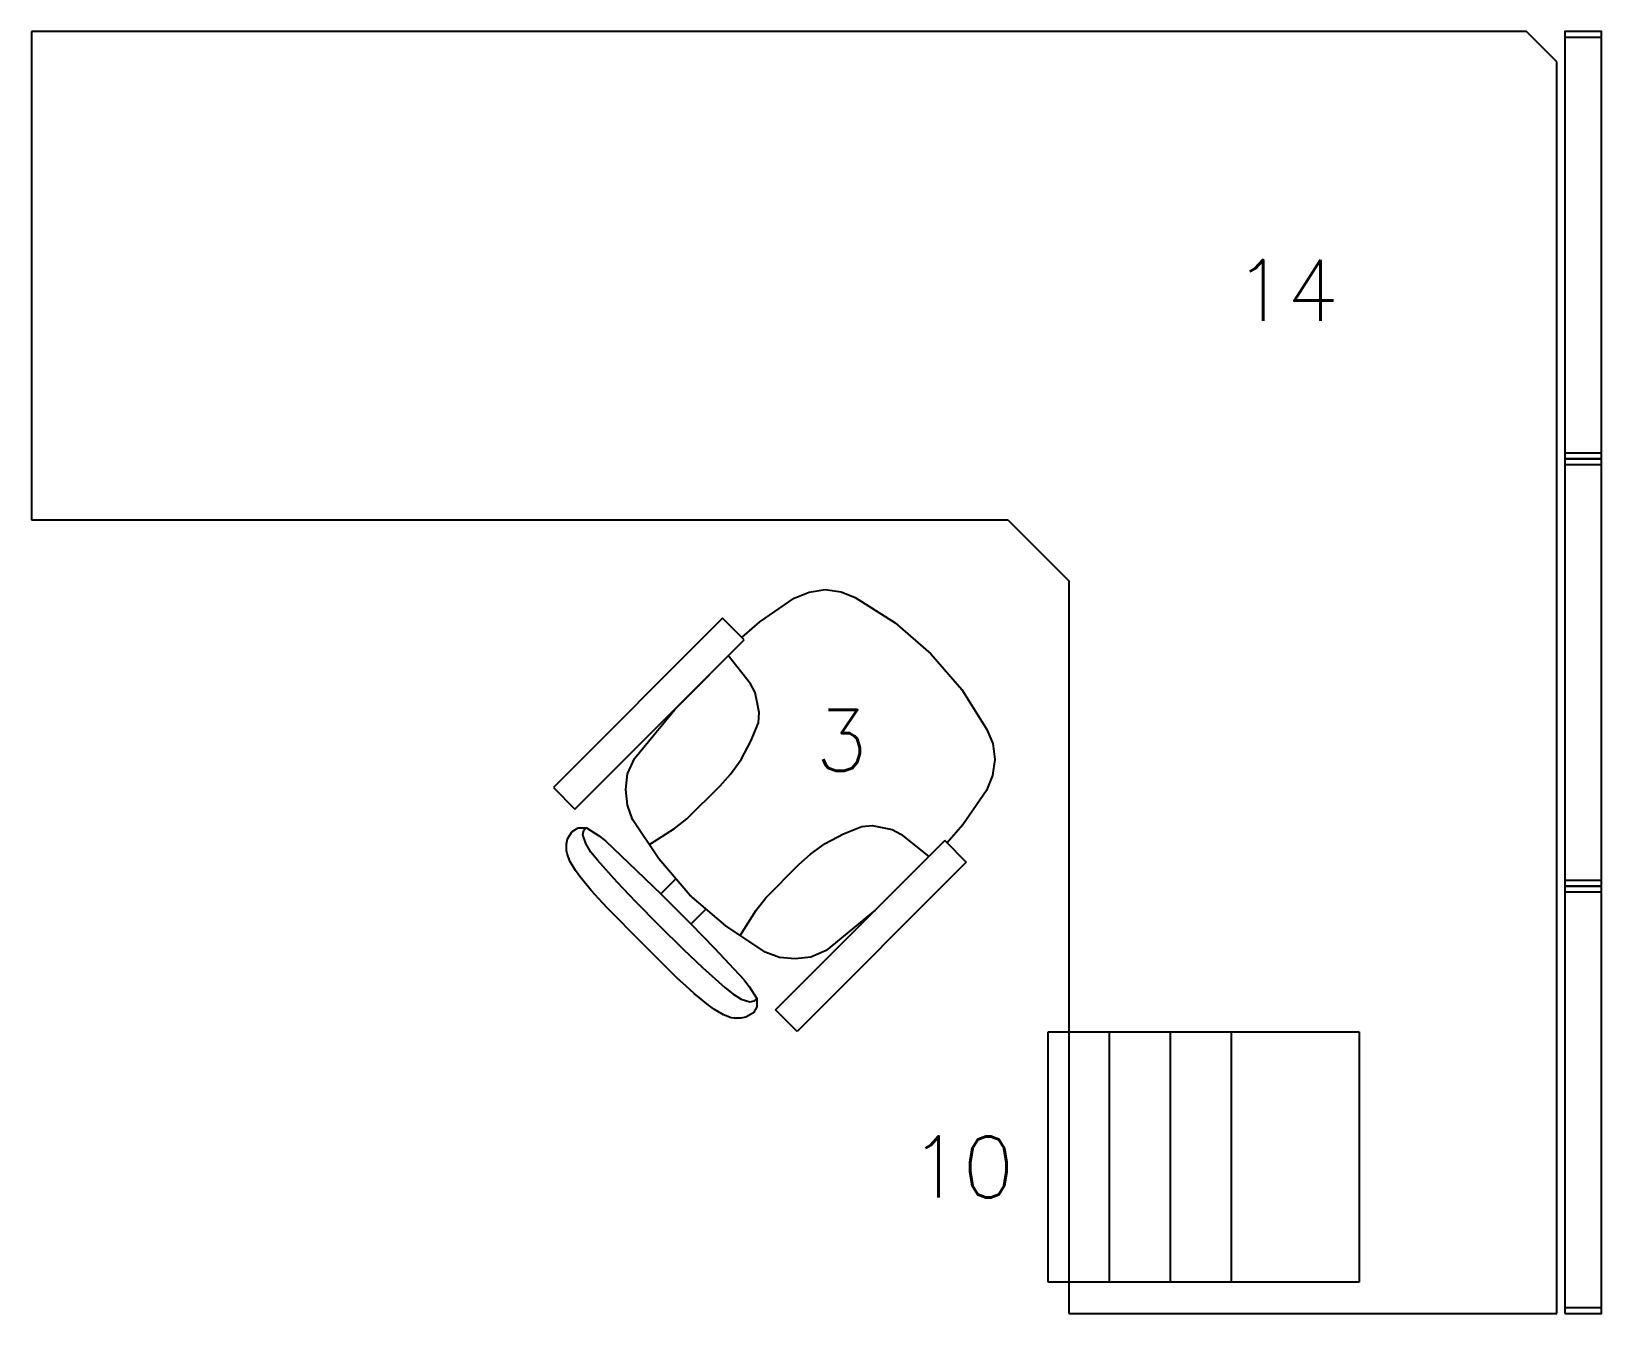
# Model space of a CAD drawing. Extents: x 1171.76 to 1174.33, y -3.1 to -1.
import ezdxf

# ---------------------------------------------------------------- set-up
doc = ezdxf.new("R2010")
doc.units = 0
doc.header["$LTSCALE"] = 0.5
doc.layers.get('0').update_dxf_attribs({"linetype": 'CONTINUOUS'})
doc.styles.add('ROMANS', font='ROMANS.shx', dxfattribs={"height": 0.075})

msp = doc.modelspace()

# ---------------------------------------------------------------- linework, layer by layer
at = {"color": 0}
for p, q in [((1173.3593, -0.9952), (1171.7593, -0.9952)), ((1171.7593, -0.9952), (1171.7593, -1.7952)), ((1174.2093, -0.9952), (1173.3593, -0.9952)), ((1174.2593, -1.0452), (1174.2093, -0.9952)), ((1174.3325, -1.0052), (1174.2725, -1.0052)), ((1174.2593, -1.8952), (1174.2593, -1.0452)), ((1174.2725, -1.6852), (1174.3325, -1.6852)), ((1174.3325, -1.7052), (1174.2725, -1.7052)), ((1171.7593, -1.7952), (1173.3593, -1.7952)), ((1173.3593, -1.7952), (1173.4593, -1.8952)), ((1173.4593, -1.8952), (1173.4593, -3.0952)), ((1174.2593, -3.0952), (1174.2593, -1.8952)), ((1172.9532, -1.9623), (1173.0093, -1.9234)), ((1173.0093, -1.9234), (1173.0339, -1.9135)), ((1173.0339, -1.9135), (1173.0602, -1.9095)), ((1173.0602, -1.9095), (1173.0864, -1.9128)), ((1173.0864, -1.9128), (1173.1094, -1.9226)), ((1173.1094, -1.9226), (1173.175, -1.9636)), ((1172.8919, -1.9564), (1172.6147, -2.2336)), ((1172.9273, -1.9917), (1172.8919, -1.9564)), ((1172.9234, -1.9878), (1172.9532, -1.9623)), ((1173.175, -1.9636), (1173.2334, -2.0144)), ((1172.6501, -2.2689), (1172.9273, -1.9917)), ((1172.8135, -2.1056), (1172.9273, -1.9917)), ((1172.9273, -1.9917), (1172.9234, -1.9878)), ((1172.9379, -2.0635), (1172.9014, -2.0176)), ((1173.2334, -2.0144), (1173.2842, -2.0728)), ((1172.9456, -2.078), (1172.9379, -2.0635)), ((1172.9522, -2.1105), (1172.9456, -2.078)), ((1173.2842, -2.0728), (1173.3252, -2.1384)), ((1172.7474, -2.1861), (1172.8135, -2.1056)), ((1172.9382, -2.1578), (1172.9506, -2.1274)), ((1172.9506, -2.1274), (1172.9522, -2.1105)), ((1172.9226, -2.1877), (1172.9382, -2.1578)), ((1173.3252, -2.1384), (1173.3351, -2.1614)), ((1173.3351, -2.1614), (1173.3384, -2.1876)), ((1172.7363, -2.2111), (1172.7474, -2.1861)), ((1172.7335, -2.237), (1172.7363, -2.2111)), ((1172.8881, -2.2307), (1172.905, -2.2117)), ((1172.905, -2.2117), (1172.9226, -2.1877)), ((1173.3384, -2.1876), (1173.3343, -2.2139)), ((1172.6147, -2.2336), (1172.6501, -2.2689)), ((1172.736, -2.2624), (1172.7335, -2.237)), ((1172.8334, -2.2848), (1172.8881, -2.2307)), ((1173.3244, -2.2385), (1173.2855, -2.2946)), ((1173.3343, -2.2139), (1173.3244, -2.2385)), ((1172.7446, -2.2858), (1172.736, -2.2624)), ((1172.7877, -2.3502), (1172.7446, -2.2858)), ((1172.8133, -2.3007), (1172.8334, -2.2848)), ((1172.638, -2.3177), (1172.6454, -2.3054)), ((1172.6454, -2.3054), (1172.6553, -2.2997)), ((1172.6553, -2.2997), (1172.6689, -2.2997)), ((1172.6632, -2.311), (1172.6647, -2.3034)), ((1172.6678, -2.3251), (1172.6632, -2.311)), ((1172.6647, -2.3034), (1172.6679, -2.2997)), ((1172.6689, -2.2997), (1172.6886, -2.312)), ((1172.6886, -2.312), (1172.6999, -2.321)), ((1172.7721, -2.327), (1172.8133, -2.3007)), ((1173.0602, -2.3252), (1173.09, -2.3096)), ((1173.09, -2.3096), (1173.1204, -2.2972)), ((1173.1204, -2.2972), (1173.1373, -2.2956)), ((1173.1373, -2.2956), (1173.1698, -2.3022)), ((1173.1698, -2.3022), (1173.1843, -2.3099)), ((1173.1843, -2.3099), (1173.2302, -2.3464)), ((1173.2855, -2.2946), (1173.26, -2.3244)), ((1172.6362, -2.3259), (1172.638, -2.3177)), ((1172.6362, -2.3371), (1172.6362, -2.3259)), ((1172.6371, -2.3419), (1172.6362, -2.3371)), ((1172.6763, -2.3392), (1172.6678, -2.3251)), ((1172.6869, -2.3523), (1172.6763, -2.3392)), ((1172.6999, -2.321), (1172.7509, -2.3692)), ((1172.9789, -2.5977), (1173.2561, -2.3205)), ((1173.0361, -2.3429), (1173.0602, -2.3252)), ((1173.2561, -2.3205), (1173.1423, -2.4344)), ((1173.2561, -2.3205), (1173.2914, -2.3559)), ((1173.26, -2.3244), (1173.2561, -2.3205)), ((1172.6419, -2.3542), (1172.6371, -2.3419)), ((1172.6507, -2.3693), (1172.6419, -2.3542)), ((1172.7192, -2.3886), (1172.6869, -2.3523)), ((1172.8382, -2.4096), (1172.7877, -2.3502)), ((1172.963, -2.4144), (1173.0171, -2.3598)), ((1173.2914, -2.3559), (1173.0143, -2.6331)), ((1173.0171, -2.3598), (1173.0361, -2.3429)), ((1172.6579, -2.3792), (1172.6507, -2.3693)), ((1172.6771, -2.4026), (1172.6579, -2.3792)), ((1172.7496, -2.4206), (1172.7192, -2.3886)), ((1172.7509, -2.3692), (1172.7911, -2.408)), ((1172.8154, -2.3829), (1172.7901, -2.4082)), ((1174.2725, -2.3852), (1174.3325, -2.3852)), ((1172.6891, -2.4157), (1172.6771, -2.4026)), ((1172.7028, -2.4307), (1172.6891, -2.4157)), ((1172.7911, -2.408), (1172.8155, -2.4324)), ((1172.8976, -2.4601), (1172.8382, -2.4096)), ((1172.9472, -2.4345), (1172.963, -2.4144)), ((1174.3325, -2.4052), (1174.2725, -2.4052)), ((1172.7597, -2.4882), (1172.7028, -2.4307)), ((1172.7882, -2.4596), (1172.7496, -2.4206)), ((1172.8155, -2.4324), (1172.8398, -2.4567)), ((1172.8649, -2.4324), (1172.8396, -2.4577)), ((1172.9209, -2.4757), (1172.9472, -2.4345)), ((1173.1423, -2.4344), (1173.0617, -2.5004)), ((1172.7882, -2.4596), (1172.8273, -2.4982)), ((1172.8398, -2.4567), (1172.8786, -2.4969)), ((1172.962, -2.5032), (1172.8976, -2.4601)), ((1172.8172, -2.545), (1172.7597, -2.4882)), ((1172.8273, -2.4982), (1172.8592, -2.5286)), ((1172.8786, -2.4969), (1172.9268, -2.5479)), ((1172.9854, -2.5118), (1172.962, -2.5032)), ((1173.0108, -2.5143), (1172.9854, -2.5118)), ((1173.0367, -2.5115), (1173.0108, -2.5143)), ((1173.0617, -2.5004), (1173.0367, -2.5115)), ((1172.8321, -2.5587), (1172.8172, -2.545)), ((1172.8592, -2.5286), (1172.8955, -2.5609)), ((1172.8452, -2.5707), (1172.8321, -2.5587)), ((1172.8687, -2.5899), (1172.8452, -2.5707)), ((1172.8955, -2.5609), (1172.9086, -2.5715)), ((1172.9086, -2.5715), (1172.9227, -2.58)), ((1172.9268, -2.5479), (1172.9358, -2.5592)), ((1172.9358, -2.5592), (1172.9481, -2.5789)), ((1172.8785, -2.5971), (1172.8687, -2.5899)), ((1172.8937, -2.6059), (1172.8785, -2.5971)), ((1172.9227, -2.58), (1172.9368, -2.5846)), ((1172.9368, -2.5846), (1172.9444, -2.5831)), ((1172.9481, -2.5925), (1172.9425, -2.6024)), ((1172.9444, -2.5831), (1172.9481, -2.5799)), ((1172.9481, -2.5789), (1172.9481, -2.5925)), ((1173.0143, -2.6331), (1172.9789, -2.5977)), ((1172.9059, -2.6107), (1172.8937, -2.6059)), ((1172.9107, -2.6116), (1172.9059, -2.6107)), ((1172.922, -2.6116), (1172.9107, -2.6116)), ((1172.9301, -2.6098), (1172.922, -2.6116)), ((1172.9425, -2.6024), (1172.9301, -2.6098)), ((1173.4253, -2.6338), (1173.4593, -2.6338)), ((1173.4253, -3.0438), (1173.4253, -2.6338)), ((1173.4593, -2.6338), (1173.9353, -2.6338)), ((1173.5253, -2.6338), (1173.5253, -3.0438)), ((1173.6253, -2.6338), (1173.6253, -3.0438)), ((1173.7253, -2.6338), (1173.7253, -3.0438)), ((1173.9353, -2.6338), (1173.9353, -3.0438)), ((1173.4593, -3.0438), (1173.4253, -3.0438)), ((1173.9353, -3.0438), (1173.4593, -3.0438)), ((1174.2725, -3.0852), (1174.3325, -3.0852)), ((1173.4593, -3.0952), (1174.2593, -3.0952))]:
    msp.add_line(p, q, dxfattribs=at)
at = {"color": 0, "extrusion": (0.707107, -0.707107, 0)}
msp.add_line((1172.7597, -2.4882, 0.9), (1172.7597, -2.4882), dxfattribs=at)
at = {"color": 0, "extrusion": (-0.707107, 0.707107, 0)}
msp.add_line((1172.7597, -2.4882, 0.9), (1172.7597, -2.4882), dxfattribs=at)
at = {"color": 0}
for points in [[(1174.2725, -1.6952), (1174.3325, -1.6952), (1174.3325, -0.9952), (1174.2725, -0.9952)], [(1174.2725, -2.3952), (1174.3325, -2.3952), (1174.3325, -1.6952), (1174.2725, -1.6952)], [(1174.2725, -3.0952), (1174.3325, -3.0952), (1174.3325, -2.3952), (1174.2725, -2.3952)]]:
    msp.add_lwpolyline(points, close=True, dxfattribs=at)

# ---------------------------------------------------------------- texts
at = {"color": 0, "style": 'ROMANS'}
for s, p in [('14', (1173.7305, -1.4693)), ('3', (1173.0441, -2.2064)), ('10', (1173.1989, -2.9051))]:
    msp.add_text(s, height=0.1, dxfattribs=at).set_placement(p)

doc.saveas('drawing.dxf')
